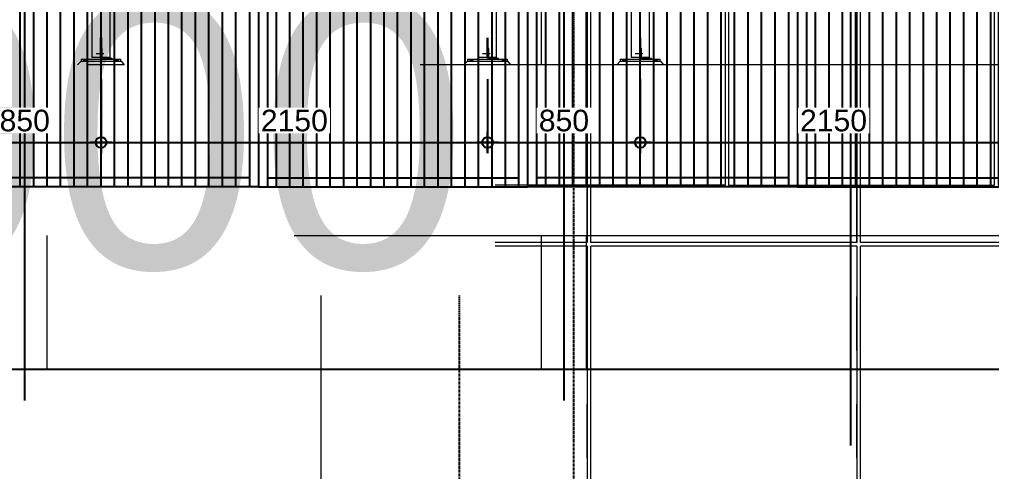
# Model space of a CAD drawing. Header units: millimetres. Extents: x 663313 to 1226001, y 1431724 to 1620898.
# Drawn here: x 1054379 to 1059788, y 1511690 to 1514207 of the extents above; entities that cross this region are included whole.
import ezdxf

# ---------------------------------------------------------------- set-up
doc = ezdxf.new("R2010")
doc.units = ezdxf.units.MM
for name, pattern in [('Grid Line', [22.225, 12.7, -3.175, 3.175, -3.175]), ('HIDDEN', [0.375, 0.25, -0.125]), ('XKITLINE00', [0]), ('XKITLINE02', [4, 2, -2])]:
    doc.linetypes.add(name, pattern=pattern)
doc.layers.get('Defpoints').update_dxf_attribs({"color": 140})
doc.layers.add('000 - 0_HIDE_OBJ_FRAMING_DEF_SUB', color=1, linetype='Continuous', plot=False)
for name, color, linetype, lineweight in [('A-FLOR-E', 2, 'Continuous', 9), ('A-GENM', 29, 'Continuous', 9), ('Bolt', 7, 'Continuous', 0), ('Part', 2, 'Continuous', 0)]:
    doc.layers.add(name, color=color, linetype=linetype, lineweight=lineweight)
doc.layers.add('DIM', color=1, linetype='Continuous')
doc.styles.add('Arial', font='arial.ttf')
doc.dimstyles.new('Dim - 40 - Cen', dxfattribs={"dimscale": 0.04, "dimtxt": 3, "dimasz": 1, "dimexe": 0, "dimexo": 2.5, "dimgap": 1.5, "dimtad": 1, "dimdec": 0, "dimlfac": 1000, "dimzin": 1, "dimdsep": 46, "dimtxsty": 'Arial', "dimblk": 'CEN1', "dimcen": 0.09, "dimclrd": 1, "dimclre": 49, "dimclrt": 3, "dimadec": 0, "dimazin": 0, "dimtfac": 1, "dimtdec": 0, "dimtix": 1, "dimtofl": 0, "dimtmove": 2, "dimatfit": 3, "dimfxl": 1, "dimtfill": 1, "dimtfillclr": 256, "dimtolj": 1, "dimtzin": 0, "dimarcsym": 0})
doc.dimstyles.new('Dim - 40 - End', dxfattribs={"dimscale": 0.04, "dimtxt": 3, "dimasz": 1, "dimexe": 0, "dimexo": 2.5, "dimgap": 1.5, "dimtad": 1, "dimdec": 0, "dimlfac": 1000, "dimzin": 1, "dimdsep": 46, "dimtxsty": 'Arial', "dimblk": 'END', "dimcen": 0.09, "dimclrd": 1, "dimclre": 49, "dimclrt": 3, "dimadec": 0, "dimazin": 0, "dimtfac": 1, "dimtdec": 0, "dimtix": 1, "dimtofl": 0, "dimtmove": 2, "dimatfit": 3, "dimfxl": 1, "dimtfill": 1, "dimtfillclr": 256, "dimtolj": 1, "dimtzin": 0, "dimarcsym": 0})

# ---------------------------------------------------------------- blocks, each defined once
blk = doc.blocks.new('*A27401194')
at = {"layer": '000 - 0_HIDE_OBJ_FRAMING_DEF_SUB', "linetype": 'XKITLINE02', "lineweight": 0}
for p, q in [((327.90058, 11.882036), (327.90058, 31.748703)), ((327.90058, -8.117964), (327.90058, 11.748703))]:
    blk.add_line(p, q, dxfattribs=at)
at = {"layer": '000 - 0_HIDE_OBJ_FRAMING_DEF_SUB', "linetype": 'XKITLINE00', "lineweight": 0}
for p, q in [((327.900591, 11.882036), (327.900591, 31.748703)), ((337.767257, 11.882036), (327.90058, 11.882036)), ((337.767257, 11.748703), (327.90058, 11.748703)), ((327.900591, -8.117964), (327.900591, 11.748703))]:
    blk.add_line(p, q, dxfattribs=at)
blk = doc.blocks.new('*A27411195')
at = {"layer": '000 - 0_HIDE_OBJ_FRAMING_DEF_SUB', "linetype": 'XKITLINE02', "lineweight": 0}
for p, q in [((317.90058, 11.882036), (317.90058, 31.748703)), ((327.767247, 11.882036), (327.767247, 31.748703)), ((317.90058, -8.117964), (317.90058, 11.748703)), ((327.767247, -8.117964), (327.767247, 11.748703))]:
    blk.add_line(p, q, dxfattribs=at)
at = {"layer": '000 - 0_HIDE_OBJ_FRAMING_DEF_SUB', "linetype": 'XKITLINE00', "lineweight": 0}
for p, q in [((317.900591, 11.882036), (317.900591, 31.748703)), ((327.767257, 31.748703), (327.767257, 11.882036)), ((327.767257, 11.882036), (317.90058, 11.882036)), ((327.767257, 11.748703), (317.90058, 11.748703)), ((317.900591, -8.117964), (317.900591, 11.748703)), ((327.767257, 11.748703), (327.767257, -8.117964))]:
    blk.add_line(p, q, dxfattribs=at)
blk = doc.blocks.new('*A27421196')
at = {"layer": '000 - 0_HIDE_OBJ_FRAMING_DEF_SUB', "linetype": 'XKITLINE02', "lineweight": 0}
for p, q in [((307.90058, 11.882036), (307.90058, 43.148703)), ((317.767247, 11.882036), (317.767247, 43.148703)), ((307.90058, -8.117964), (307.90058, 11.748703)), ((317.767247, -8.117964), (317.767247, 11.748703))]:
    blk.add_line(p, q, dxfattribs=at)
at = {"layer": '000 - 0_HIDE_OBJ_FRAMING_DEF_SUB', "linetype": 'XKITLINE00', "lineweight": 0}
for p, q in [((307.900591, 11.882036), (307.900591, 43.148703)), ((317.767257, 43.148703), (317.767257, 11.882036)), ((317.767257, 11.882036), (307.90058, 11.882036)), ((317.767257, 11.748703), (307.90058, 11.748703)), ((307.900591, -8.117964), (307.900591, 11.748703)), ((317.767257, 11.748703), (317.767257, -8.117964))]:
    blk.add_line(p, q, dxfattribs=at)
blk = doc.blocks.new('3')
at = {"layer": '000 - 0_HIDE_OBJ_FRAMING_DEF_SUB', "linetype": 'XKITLINE00', "lineweight": 0}
for points in [[(663614.0308, 1524739.5781), (663614.0308, 1524735.2081), (663612.5508, 1524735.2081), (663612.5508, 1524739.5781)], [(663614.0508, 1524739.5781), (663614.0508, 1524735.2081), (663615.5308, 1524735.2081), (663615.5308, 1524739.5781)], [(663615.5508, 1524739.5781), (663615.5508, 1524735.2081), (663617.0308, 1524735.2081), (663617.0308, 1524739.5781)], [(663617.0508, 1524739.5781), (663617.0508, 1524735.2081), (663618.5308, 1524735.2081), (663618.5308, 1524739.5781)]]:
    blk.add_lwpolyline(points, close=True, dxfattribs=at)
at = {"layer": '000 - 0_HIDE_OBJ_FRAMING_DEF_SUB', "lineweight": 0, "xscale": 0.15, "yscale": 0.15, "zscale": 0.15}
for name in ['*A27411195', '*A27401194', '*A27421196']:
    blk.add_blockref(name, (663572.3657, 1524733.1057), dxfattribs=at)
blk = doc.blocks.new('END')
at = {"color": 1}
for p, q in [((2, 0), (-2, 0)), ((0, 2), (0, -2))]:
    blk.add_line(p, q, dxfattribs=at)
at = {"color": 3}
blk.add_line((-1, -1), (1, 1), dxfattribs=at)
blk = doc.blocks.new('*D5295')
at = {"layer": '000 - 0_HIDE_OBJ_FRAMING_DEF_SUB', "color": 49, "lineweight": -2, "transparency": 16777216}
for p, q in [((1053974.8, 1514447.9), (1053974.8, 1512795.4)), ((1053949.8, 1512694.5), (1053949.8, 1512795.4))]:
    blk.add_line(p, q, dxfattribs=at)
at = {"layer": '000 - 0_HIDE_OBJ_FRAMING_DEF_SUB', "color": 1, "lineweight": -2, "transparency": 16777216}
for p, q in [((1053949.8, 1512795.4), (1053949.8, 1512795.4)), ((1053974.9, 1512795.4), (1053974.9, 1512795.4))]:
    blk.add_line(p, q, dxfattribs=at)
at = {"layer": '000 - 0_HIDE_OBJ_FRAMING_DEF_SUB', "color": 1, "lineweight": -2, "transparency": 16777216, "xscale": 0.04, "yscale": 0.04, "zscale": 0.04}
blk.add_blockref('END', (1053949.8, 1512795.4), dxfattribs=at)
at = {"layer": '000 - 0_HIDE_OBJ_FRAMING_DEF_SUB', "color": 1, "lineweight": -2, "transparency": 16777216, "xscale": 0.04, "yscale": 0.04, "zscale": 0.04, "rotation": 180}
blk.add_blockref('END', (1053974.8, 1512795.4), dxfattribs=at)
at = {"layer": '000 - 0_HIDE_OBJ_FRAMING_DEF_SUB', "color": 3, "transparency": 16777216, "insert": (1053962.3, 1513561.4), "char_height": 1500, "attachment_point": 5, "style": 'Arial', "bg_fill": 3, "box_fill_scale": 1.1, "bg_fill_color": 256, "bg_fill_true_color": 13158600, "bg_fill_transparency": 0}
blk.add_mtext('\\A1;25000', dxfattribs=at)
at = {"layer": 'Defpoints', "color": 0, "transparency": 16777216}
for p in [(1053974.8, 1514448), (1053974.8, 1512795.4), (1053949.8, 1512694.4)]:
    blk.add_point(p, dxfattribs=at)
blk = doc.blocks.new('*A25273103')
at = {"layer": 'Part', "linetype": 'XKITLINE00', "lineweight": 0}
for p, q in [((383.979501, 103.584542), (382.979501, 103.584542)), ((382.979501, 103.584542), (382.979501, 90.984542)), ((383.979501, 103.584542), (383.979501, 90.984542)), ((382.979501, 90.274542), (382.979501, 86.484542)), ((383.979501, 90.274542), (383.979501, 86.484542)), ((383.979501, 86.484542), (382.979501, 86.484542))]:
    blk.add_line(p, q, dxfattribs=at)
at = {"layer": 'Part', "linetype": 'XKITLINE02', "lineweight": 0}
for p, q in [((383.449501, 103.584542), (383.449501, 86.484542)), ((383.509501, 103.584542), (383.509501, 86.484542)), ((382.979501, 90.984542), (382.979501, 90.274542)), ((383.979501, 90.984542), (383.979501, 90.274542))]:
    blk.add_line(p, q, dxfattribs=at)
blk = doc.blocks.new('*A25283104')
at = {"layer": 'Part', "linetype": 'XKITLINE00', "lineweight": 0}
for p, q in [((404.479501, 103.584542), (404.479501, 90.984542)), ((405.479501, 103.584542), (404.479501, 103.584542)), ((405.479501, 103.584542), (405.479501, 90.984542)), ((404.479501, 90.274542), (404.479501, 86.484542)), ((405.479501, 90.274542), (405.479501, 86.484542)), ((405.479501, 86.484542), (404.479501, 86.484542))]:
    blk.add_line(p, q, dxfattribs=at)
at = {"layer": 'Part', "linetype": 'XKITLINE02', "lineweight": 0}
for p, q in [((404.949501, 103.584542), (404.949501, 86.484542)), ((405.009501, 103.584542), (405.009501, 86.484542)), ((404.479501, 90.984542), (404.479501, 90.274542)), ((405.479501, 90.984542), (405.479501, 90.274542))]:
    blk.add_line(p, q, dxfattribs=at)
blk = doc.blocks.new('*A25383107')
at = {"layer": 'Part', "linetype": 'XKITLINE00', "lineweight": 0}
for p, q in [((412.979501, 103.584542), (412.979501, 90.984542)), ((413.979501, 103.584542), (412.979501, 103.584542)), ((413.979501, 103.584542), (413.979501, 90.984542)), ((412.979501, 90.274542), (412.979501, 86.484542)), ((413.979501, 90.274542), (413.979501, 86.484542)), ((413.979501, 86.484542), (412.979501, 86.484542))]:
    blk.add_line(p, q, dxfattribs=at)
at = {"layer": 'Part', "linetype": 'XKITLINE02', "lineweight": 0}
for p, q in [((413.449501, 103.584542), (413.449501, 86.484542)), ((413.509501, 103.584542), (413.509501, 86.484542)), ((412.979501, 90.984542), (412.979501, 90.274542)), ((413.979501, 90.984542), (413.979501, 90.274542))]:
    blk.add_line(p, q, dxfattribs=at)
blk = doc.blocks.new('*A31313386')
at = {"layer": 'Part', "linetype": 'XKITLINE02', "lineweight": 0}
for p, q in [((405.059501, 86.984542), (405.009501, 86.984542)), ((405.009501, 86.984542), (405.009501, 86.484542)), ((405.059501, 86.484542), (405.059501, 86.984542)), ((405.009501, 86.384542), (405.609501, 86.384542))]:
    blk.add_line(p, q, dxfattribs=at)
at = {"layer": 'Part', "linetype": 'XKITLINE00', "lineweight": 0}
for p, q in [((405.009501, 86.484542), (405.009501, 86.384542)), ((405.059501, 86.484542), (405.059501, 86.434542)), ((405.609501, 86.434542), (405.059501, 86.434542)), ((405.609501, 86.384542), (405.609501, 86.434542))]:
    blk.add_line(p, q, dxfattribs=at)
blk = doc.blocks.new('*A31323387')
at = {"layer": 'Part', "linetype": 'XKITLINE00', "lineweight": 0}
for p, q in [((403.879501, 86.384542), (406.079501, 86.384542)), ((403.879501, 86.384542), (403.879501, 86.284542)), ((403.879501, 86.284542), (406.079501, 86.284542)), ((406.079501, 86.384542), (406.079501, 86.284542))]:
    blk.add_line(p, q, dxfattribs=at)
blk = doc.blocks.new('*A31333388')
at = {"layer": 'Bolt'}
for points in [[(382.65, 86.385), (382.65, 86.285), (382.51, 86.285), (382.51, 86.385)], [(384.45, 86.385), (384.45, 86.285), (384.31, 86.285), (384.31, 86.385)]]:
    blk.add_hatch(color=256, dxfattribs=at).paths.add_polyline_path(points, flags=17)
at = {"layer": 'Bolt', "linetype": 'XKITLINE00', "lineweight": 0}
for p, q in [((382.51, 86.385), (382.51, 86.285)), ((382.58, 86.385), (382.58, 86.285)), ((382.65, 86.385), (382.65, 86.285)), ((384.31, 86.385), (384.31, 86.285)), ((384.38, 86.385), (384.38, 86.285)), ((384.45, 86.385), (384.45, 86.285))]:
    blk.add_line(p, q, dxfattribs=at)
blk = doc.blocks.new('*A31343389')
at = {"layer": 'Bolt', "linetype": 'XKITLINE02', "lineweight": 0}
for p, q in [((383.638701, 86.684542), (383.209501, 86.684542)), ((383.509501, 86.754542), (383.449501, 86.754542)), ((383.509501, 86.614542), (383.449501, 86.614542)), ((383.559501, 86.854542), (383.509501, 86.854542)), ((383.559501, 86.514542), (383.509501, 86.514542))]:
    blk.add_line(p, q, dxfattribs=at)
blk = doc.blocks.new('*A31353390')
at = {"layer": 'Part', "linetype": 'XKITLINE00', "lineweight": 0}
for p, q in [((382.179501, 86.084542), (382.379501, 86.284542)), ((382.379501, 86.284542), (384.609501, 86.284542)), ((384.609501, 86.284542), (384.779501, 86.084542))]:
    blk.add_line(p, q, dxfattribs=at)
at = {"layer": 'Part', "linetype": 'XKITLINE02', "lineweight": 0}
blk.add_line((384.779501, 86.084542), (382.179501, 86.084542), dxfattribs=at)
blk = doc.blocks.new('*A31363391')
at = {"layer": 'Part', "linetype": 'XKITLINE02', "lineweight": 0}
for p, q in [((383.559501, 86.984542), (383.509501, 86.984542)), ((383.509501, 86.984542), (383.509501, 86.484542)), ((383.559501, 86.484542), (383.559501, 86.984542)), ((383.509501, 86.384542), (384.109501, 86.384542))]:
    blk.add_line(p, q, dxfattribs=at)
at = {"layer": 'Part', "linetype": 'XKITLINE00', "lineweight": 0}
for p, q in [((383.509501, 86.484542), (383.509501, 86.384542)), ((383.559501, 86.484542), (383.559501, 86.434542)), ((384.109501, 86.434542), (383.559501, 86.434542)), ((384.109501, 86.384542), (384.109501, 86.434542))]:
    blk.add_line(p, q, dxfattribs=at)
blk = doc.blocks.new('*A31373392')
at = {"layer": 'Part', "linetype": 'XKITLINE00', "lineweight": 0}
for p, q in [((382.379501, 86.384542), (384.579501, 86.384542)), ((382.379501, 86.384542), (382.379501, 86.284542)), ((382.379501, 86.284542), (384.579501, 86.284542)), ((384.579501, 86.384542), (384.579501, 86.284542))]:
    blk.add_line(p, q, dxfattribs=at)
blk = doc.blocks.new('*A31433398')
at = {"layer": 'Part', "linetype": 'XKITLINE00', "lineweight": 0}
for p, q in [((403.679501, 86.084542), (403.879501, 86.284542)), ((403.879501, 86.284542), (406.109501, 86.284542)), ((406.109501, 86.284542), (406.279501, 86.084542))]:
    blk.add_line(p, q, dxfattribs=at)
at = {"layer": 'Part', "linetype": 'XKITLINE02', "lineweight": 0}
blk.add_line((406.279501, 86.084542), (403.679501, 86.084542), dxfattribs=at)
blk = doc.blocks.new('*A31443399')
at = {"layer": 'Bolt', "linetype": 'XKITLINE02', "lineweight": 0}
for p, q in [((405.138701, 86.684542), (404.709501, 86.684542)), ((405.009501, 86.754542), (404.949501, 86.754542)), ((405.009501, 86.614542), (404.949501, 86.614542)), ((405.059501, 86.854542), (405.009501, 86.854542)), ((405.059501, 86.514542), (405.009501, 86.514542))]:
    blk.add_line(p, q, dxfattribs=at)
blk = doc.blocks.new('*A31453400')
at = {"layer": 'Bolt'}
for points in [[(404.15, 86.385), (404.15, 86.285), (404.01, 86.285), (404.01, 86.385)], [(405.95, 86.385), (405.95, 86.285), (405.81, 86.285), (405.81, 86.385)]]:
    blk.add_hatch(color=256, dxfattribs=at).paths.add_polyline_path(points, flags=17)
at = {"layer": 'Bolt', "linetype": 'XKITLINE00', "lineweight": 0}
for p, q in [((404.01, 86.385), (404.01, 86.285)), ((404.08, 86.385), (404.08, 86.285)), ((404.15, 86.385), (404.15, 86.285)), ((405.81, 86.385), (405.81, 86.285)), ((405.88, 86.385), (405.88, 86.285)), ((405.95, 86.385), (405.95, 86.285))]:
    blk.add_line(p, q, dxfattribs=at)
blk = doc.blocks.new('*A31553410')
at = {"layer": 'Part', "linetype": 'XKITLINE00', "lineweight": 0}
for p, q in [((412.379501, 86.384542), (414.579501, 86.384542)), ((412.379501, 86.384542), (412.379501, 86.284542)), ((412.379501, 86.284542), (414.579501, 86.284542)), ((414.579501, 86.384542), (414.579501, 86.284542))]:
    blk.add_line(p, q, dxfattribs=at)
blk = doc.blocks.new('*A31563411')
at = {"layer": 'Part', "linetype": 'XKITLINE02', "lineweight": 0}
for p, q in [((413.559501, 86.984542), (413.509501, 86.984542)), ((413.509501, 86.984542), (413.509501, 86.484542)), ((413.559501, 86.484542), (413.559501, 86.984542)), ((413.509501, 86.384542), (414.109501, 86.384542))]:
    blk.add_line(p, q, dxfattribs=at)
at = {"layer": 'Part', "linetype": 'XKITLINE00', "lineweight": 0}
for p, q in [((413.509501, 86.484542), (413.509501, 86.384542)), ((413.559501, 86.484542), (413.559501, 86.434542)), ((414.109501, 86.434542), (413.559501, 86.434542)), ((414.109501, 86.384542), (414.109501, 86.434542))]:
    blk.add_line(p, q, dxfattribs=at)
blk = doc.blocks.new('*A31573412')
at = {"layer": 'Part', "linetype": 'XKITLINE00', "lineweight": 0}
for p, q in [((412.179501, 86.084542), (412.379501, 86.284542)), ((412.379501, 86.284542), (414.609501, 86.284542)), ((414.609501, 86.284542), (414.779501, 86.084542))]:
    blk.add_line(p, q, dxfattribs=at)
at = {"layer": 'Part', "linetype": 'XKITLINE02', "lineweight": 0}
blk.add_line((414.779501, 86.084542), (412.179501, 86.084542), dxfattribs=at)
blk = doc.blocks.new('*A31583413')
at = {"layer": 'Bolt', "linetype": 'XKITLINE02', "lineweight": 0}
for p, q in [((413.638701, 86.684542), (413.209501, 86.684542)), ((413.509501, 86.754542), (413.449501, 86.754542)), ((413.509501, 86.614542), (413.449501, 86.614542)), ((413.559501, 86.854542), (413.509501, 86.854542)), ((413.559501, 86.514542), (413.509501, 86.514542))]:
    blk.add_line(p, q, dxfattribs=at)
blk = doc.blocks.new('*A31593414')
at = {"layer": 'Bolt'}
for points in [[(412.65, 86.385), (412.65, 86.285), (412.51, 86.285), (412.51, 86.385)], [(414.45, 86.385), (414.45, 86.285), (414.31, 86.285), (414.31, 86.385)]]:
    blk.add_hatch(color=256, dxfattribs=at).paths.add_polyline_path(points, flags=17)
at = {"layer": 'Bolt', "linetype": 'XKITLINE00', "lineweight": 0}
for p, q in [((412.51, 86.385), (412.51, 86.285)), ((412.58, 86.385), (412.58, 86.285)), ((412.65, 86.385), (412.65, 86.285)), ((414.31, 86.385), (414.31, 86.285)), ((414.38, 86.385), (414.38, 86.285)), ((414.45, 86.385), (414.45, 86.285))]:
    blk.add_line(p, q, dxfattribs=at)
blk = doc.blocks.new('GM_Louver Grill Vertical Z1 - Z Profile-V256-ENT 4 ELE-2 sheet')
at = {"layer": '000 - 0_HIDE_OBJ_FRAMING_DEF_SUB'}
blk.add_line((-142238.2, 105670), (-142238.2, 110050), dxfattribs=at)
blk = doc.blocks.new('5')
at = {"layer": '000 - 0_HIDE_OBJ_FRAMING_DEF_SUB'}
for p, q in [((1860226.1, 110050), (1860226.1, 105670)), ((1860326.1, 110050), (1860326.1, 105670)), ((1861726.1, 105670), (1861726.1, 110050)), ((1861826.1, 105670), (1861826.1, 110050)), ((1863226.1, 110050), (1863226.1, 105670)), ((1863326.1, 110050), (1863326.1, 105670)), ((1860226.1, 105720), (1858826.1, 105720)), ((1860326.1, 105720), (1861726.1, 105720)), ((1863226.1, 105720), (1861826.1, 105720)), ((1863326.1, 105720), (1864726.1, 105720))]:
    blk.add_line(p, q, dxfattribs=at)
for points in [[(1858776.1, 110050), (1860276.1, 110050), (1860276.1, 105670), (1858776.1, 105670)], [(1861776.1, 110050), (1860276.1, 110050), (1860276.1, 105670), (1861776.1, 105670)], [(1861776.1, 110050), (1863276.1, 110050), (1863276.1, 105670), (1861776.1, 105670)], [(1864776.1, 110050), (1863276.1, 110050), (1863276.1, 105670), (1864776.1, 105670)]]:
    blk.add_lwpolyline(points, close=True, dxfattribs=at)
at = {"layer": 'A-GENM'}
for p in [(2001189.3, 0), (2001264.3, 0), (2001339.3, 0), (2001414.3, 0), (2001489.3, 0), (2001564.3, 0), (2001639.3, 0), (2001714.3, 0), (2001789.3, 0), (2001864.3, 0), (2001939.3, 0), (2002014.3, 0), (2002089.3, 0), (2002164.3, 0), (2002239.3, 0), (2002314.3, 0), (2002389.3, 0), (2002614.3, 0), (2002689.3, 0), (2002764.3, 0), (2002839.3, 0), (2002914.3, 0), (2002989.3, 0), (2003064.3, 0), (2003139.3, 0), (2003214.3, 0), (2003289.3, 0), (2003364.3, 0), (2003439.3, 0), (2003514.3, 0), (2003589.3, 0), (2003664.3, 0), (2003739.3, 0), (2003814.3, 0), (2003889.3, 0), (2004114.3, 0), (2004189.3, 0), (2004264.3, 0), (2004339.3, 0), (2004414.3, 0), (2004489.3, 0), (2004564.3, 0), (2004639.3, 0), (2004714.3, 0), (2004789.3, 0), (2004864.3, 0), (2004939.3, 0), (2005014.3, 0), (2005089.3, 0), (2005164.3, 0), (2005239.3, 0), (2005314.3, 0), (2005389.3, 0), (2005614.3, 0), (2005689.3, 0), (2005764.3, 0), (2005839.3, 0), (2005914.3, 0), (2005989.3, 0), (2006064.3, 0), (2006139.3, 0), (2006214.3, 0), (2006289.3, 0), (2006364.3, 0), (2006439.3, 0), (2006514.3, 0), (2006589.3, 0)]:
    blk.add_blockref('GM_Louver Grill Vertical Z1 - Z Profile-V256-ENT 4 ELE-2 sheet', p, dxfattribs=at)
blk = doc.blocks.new('CEN1')
at = {"color": 1}
for p, q in [((0, 1.5), (0, -1.5)), ((1.5, 0), (-1.5, 0))]:
    blk.add_line(p, q, dxfattribs=at)
at = {"color": 3}
blk.add_circle((0, 0), 0.75, dxfattribs=at)
blk = doc.blocks.new('*D5127')
at = {"layer": '000 - 0_HIDE_OBJ_FRAMING_DEF_SUB', "color": 49, "lineweight": -2, "transparency": 16777216}
for p, q in [((22.0358, -0.08), (22.0358, -0.4329)), ((22.8858, -0.08), (22.8858, -0.4329))]:
    blk.add_line(p, q, dxfattribs=at)
at = {"layer": '000 - 0_HIDE_OBJ_FRAMING_DEF_SUB', "color": 1, "lineweight": -2, "transparency": 16777216}
blk.add_line((22.0758, -0.4329), (22.8458, -0.4329), dxfattribs=at)
at = {"layer": 'Defpoints', "color": 0, "transparency": 16777216}
for p in [(22.0358, 0.02), (22.8858, 0.02), (22.8858, -0.4329)]:
    blk.add_point(p, dxfattribs=at)
at = {"layer": '000 - 0_HIDE_OBJ_FRAMING_DEF_SUB', "color": 1, "lineweight": -2, "transparency": 16777216, "xscale": 0.04, "yscale": 0.04, "zscale": 0.04, "rotation": 180}
blk.add_blockref('CEN1', (22.0358, -0.4329), dxfattribs=at)
at = {"layer": '000 - 0_HIDE_OBJ_FRAMING_DEF_SUB', "color": 1, "lineweight": -2, "transparency": 16777216, "xscale": 0.04, "yscale": 0.04, "zscale": 0.04}
blk.add_blockref('CEN1', (22.8858, -0.4329), dxfattribs=at)
at = {"layer": '000 - 0_HIDE_OBJ_FRAMING_DEF_SUB', "color": 3, "transparency": 16777216, "insert": (22.4608, -0.3116), "char_height": 0.12, "attachment_point": 5, "style": 'Arial', "bg_fill": 3, "box_fill_scale": 1.1, "bg_fill_color": 256, "bg_fill_true_color": 13158600, "bg_fill_transparency": 0}
blk.add_mtext('\\A1;850', dxfattribs=at)
blk = doc.blocks.new('*D5128')
at = {"layer": '000 - 0_HIDE_OBJ_FRAMING_DEF_SUB', "color": 49, "lineweight": -2, "transparency": 16777216}
for p, q in [((22.8858, -0.08), (22.8858, -0.4329)), ((25.0358, -0.08), (25.0358, -0.4329))]:
    blk.add_line(p, q, dxfattribs=at)
at = {"layer": '000 - 0_HIDE_OBJ_FRAMING_DEF_SUB', "color": 1, "lineweight": -2, "transparency": 16777216}
blk.add_line((22.9258, -0.4329), (24.9958, -0.4329), dxfattribs=at)
at = {"layer": 'Defpoints', "color": 0, "transparency": 16777216}
for p in [(22.8858, 0.02), (25.0358, 0.02), (25.0358, -0.4329)]:
    blk.add_point(p, dxfattribs=at)
at = {"layer": '000 - 0_HIDE_OBJ_FRAMING_DEF_SUB', "color": 1, "lineweight": -2, "transparency": 16777216, "xscale": 0.04, "yscale": 0.04, "zscale": 0.04, "rotation": 180}
blk.add_blockref('CEN1', (22.8858, -0.4329), dxfattribs=at)
at = {"layer": '000 - 0_HIDE_OBJ_FRAMING_DEF_SUB', "color": 1, "lineweight": -2, "transparency": 16777216, "xscale": 0.04, "yscale": 0.04, "zscale": 0.04}
blk.add_blockref('CEN1', (25.0358, -0.4329), dxfattribs=at)
at = {"layer": '000 - 0_HIDE_OBJ_FRAMING_DEF_SUB', "color": 3, "transparency": 16777216, "insert": (23.9608, -0.3116), "char_height": 0.12, "attachment_point": 5, "style": 'Arial', "bg_fill": 3, "box_fill_scale": 1.1, "bg_fill_color": 256, "bg_fill_true_color": 13158600, "bg_fill_transparency": 0}
blk.add_mtext('\\A1;2150', dxfattribs=at)
blk = doc.blocks.new('*D5129')
at = {"layer": '000 - 0_HIDE_OBJ_FRAMING_DEF_SUB', "color": 49, "lineweight": -2, "transparency": 16777216}
for p, q in [((25.0358, -0.08), (25.0358, -0.4329)), ((25.8858, -0.08), (25.8858, -0.4329))]:
    blk.add_line(p, q, dxfattribs=at)
at = {"layer": '000 - 0_HIDE_OBJ_FRAMING_DEF_SUB', "color": 1, "lineweight": -2, "transparency": 16777216}
blk.add_line((25.0758, -0.4329), (25.8458, -0.4329), dxfattribs=at)
at = {"layer": 'Defpoints', "color": 0, "transparency": 16777216}
for p in [(25.0358, 0.02), (25.8858, 0.02), (25.8858, -0.4329)]:
    blk.add_point(p, dxfattribs=at)
at = {"layer": '000 - 0_HIDE_OBJ_FRAMING_DEF_SUB', "color": 1, "lineweight": -2, "transparency": 16777216, "xscale": 0.04, "yscale": 0.04, "zscale": 0.04, "rotation": 180}
blk.add_blockref('CEN1', (25.0358, -0.4329), dxfattribs=at)
at = {"layer": '000 - 0_HIDE_OBJ_FRAMING_DEF_SUB', "color": 1, "lineweight": -2, "transparency": 16777216, "xscale": 0.04, "yscale": 0.04, "zscale": 0.04}
blk.add_blockref('CEN1', (25.8858, -0.4329), dxfattribs=at)
at = {"layer": '000 - 0_HIDE_OBJ_FRAMING_DEF_SUB', "color": 3, "transparency": 16777216, "insert": (25.4608, -0.3116), "char_height": 0.12, "attachment_point": 5, "style": 'Arial', "bg_fill": 3, "box_fill_scale": 1.1, "bg_fill_color": 256, "bg_fill_true_color": 13158600, "bg_fill_transparency": 0}
blk.add_mtext('\\A1;850', dxfattribs=at)
blk = doc.blocks.new('*D5130')
at = {"layer": '000 - 0_HIDE_OBJ_FRAMING_DEF_SUB', "color": 49, "lineweight": -2, "transparency": 16777216}
for p, q in [((25.8858, -0.08), (25.8858, -0.4329)), ((28.0358, -0.08), (28.0358, -0.4329))]:
    blk.add_line(p, q, dxfattribs=at)
at = {"layer": '000 - 0_HIDE_OBJ_FRAMING_DEF_SUB', "color": 1, "lineweight": -2, "transparency": 16777216}
blk.add_line((25.9258, -0.4329), (27.9958, -0.4329), dxfattribs=at)
at = {"layer": 'Defpoints', "color": 0, "transparency": 16777216}
for p in [(25.8858, 0.02), (28.0358, 0.02), (28.0358, -0.4329)]:
    blk.add_point(p, dxfattribs=at)
at = {"layer": '000 - 0_HIDE_OBJ_FRAMING_DEF_SUB', "color": 1, "lineweight": -2, "transparency": 16777216, "xscale": 0.04, "yscale": 0.04, "zscale": 0.04, "rotation": 180}
blk.add_blockref('CEN1', (25.8858, -0.4329), dxfattribs=at)
at = {"layer": '000 - 0_HIDE_OBJ_FRAMING_DEF_SUB', "color": 1, "lineweight": -2, "transparency": 16777216, "xscale": 0.04, "yscale": 0.04, "zscale": 0.04}
blk.add_blockref('CEN1', (28.0358, -0.4329), dxfattribs=at)
at = {"layer": '000 - 0_HIDE_OBJ_FRAMING_DEF_SUB', "color": 3, "transparency": 16777216, "insert": (26.9608, -0.3116), "char_height": 0.12, "attachment_point": 5, "style": 'Arial', "bg_fill": 3, "box_fill_scale": 1.1, "bg_fill_color": 256, "bg_fill_true_color": 13158600, "bg_fill_transparency": 0}
blk.add_mtext('\\A1;2150', dxfattribs=at)
blk = doc.blocks.new('A$Cc1931124')
at = {"layer": '000 - 0_HIDE_OBJ_FRAMING_DEF_SUB', "linetype": 'Grid Line'}
blk.add_line((27.0543, 10.5808), (27.0543, -2.1514), dxfattribs=at)
at = {"layer": '000 - 0_HIDE_OBJ_FRAMING_DEF_SUB', "color": 251, "linetype": 'Grid Line'}
for p, q in [((22.4593, 9.6361), (22.4593, -1.8694)), ((25.4593, 9.6361), (25.4593, -1.8694))]:
    blk.add_line(p, q, dxfattribs=at)
at = {"layer": '000 - 0_HIDE_OBJ_FRAMING_DEF_SUB', "ltscale": 15}
blk.add_lwpolyline([(2.4828, -1.6955), (15.631, -1.6955, -0.637752), (15.6498, -1.7447), (15.6141, -1.7807), (15.7845, -1.6103), (15.747, -1.6484, 0.61005), (15.7676, -1.6955), (28.7961, -1.6955)], format="xyb", dxfattribs=at)
at = {"layer": 'A-FLOR-E', "color": 1, "linetype": 'HIDDEN', "ltscale": 20}
for points in [[(22.5843, 0), (22.5843, 3.5), (22.3343, 3.5), (22.3343, 0)], [(25.5843, 0), (25.5843, 3.5), (25.3343, 3.5), (25.3343, 0)], [(16.4593, -0.95), (29.6603, -0.95), (29.6603, 0), (12.6343, 0)]]:
    blk.add_lwpolyline(points, dxfattribs=at)
at = {"layer": 'Part', "linetype": 'XKITLINE00', "lineweight": 0}
for p, q in [((22.5843, -0.95), (22.5843, -1.6955)), ((25.3343, -0.95), (25.3343, -1.6955)), ((25.5843, -0.95), (25.5843, -1.6955))]:
    blk.add_line(p, q, dxfattribs=at)
at = {"lineweight": 0, "xscale": 0.1, "yscale": 0.1, "zscale": 0.1}
for name in ['*A25273103', '*A25283104', '*A25383107', '*A31343389', '*A31363391', '*A31443399', '*A31313386', '*A31583413', '*A31563411', '*A31353390', '*A31373392', '*A31333388', '*A31433398', '*A31323387', '*A31453400', '*A31573412', '*A31553410', '*A31593414']:
    blk.add_blockref(name, (-15.4637, -8.6085), dxfattribs=at)
at = {"layer": '000 - 0_HIDE_OBJ_FRAMING_DEF_SUB', "xscale": 0.001, "yscale": 0.001, "zscale": 0.001}
blk.add_blockref('5', (-1836.5155, -106.35), dxfattribs=at)
at = {"layer": '000 - 0_HIDE_OBJ_FRAMING_DEF_SUB', "color": 1}
dim = blk.add_linear_dim(base=(22.8858, -0.4329), p1=(22.0358, 0.02), p2=(22.8858, 0.02), dimstyle='Dim - 40 - Cen', dxfattribs=at)
dim.commit()
dim.dimension.update_dxf_attribs({"geometry": '*D5127', "text_midpoint": (22.4608, -0.3116)})
dim = blk.add_linear_dim(base=(25.0358, -0.4329), p1=(22.8858, 0.02), p2=(25.0358, 0.02), dimstyle='Dim - 40 - Cen', dxfattribs=at)
dim.commit()
dim.dimension.update_dxf_attribs({"geometry": '*D5128', "text_midpoint": (23.9608, -0.3116)})
dim = blk.add_linear_dim(base=(25.8858, -0.4329), p1=(25.0358, 0.02), p2=(25.8858, 0.02), dimstyle='Dim - 40 - Cen', dxfattribs=at)
dim.commit()
dim.dimension.update_dxf_attribs({"geometry": '*D5129', "text_midpoint": (25.4608, -0.3116)})
dim = blk.add_linear_dim(base=(28.0358, -0.4329), p1=(25.8858, 0.02), p2=(28.0358, 0.02), dimstyle='Dim - 40 - Cen', dxfattribs=at)
dim.commit()
dim.dimension.update_dxf_attribs({"geometry": '*D5130', "text_midpoint": (26.9608, -0.3116)})

msp = doc.modelspace()

# ---------------------------------------------------------------- linework, layer by layer
at = {"layer": '000 - 0_HIDE_OBJ_FRAMING_DEF_SUB', "linetype": 'Grid Line'}
msp.add_line((1057462.7487, 1507055.0011), (1057462.7487, 1523801.2017), dxfattribs=at)
at = {"layer": '000 - 0_HIDE_OBJ_FRAMING_DEF_SUB', "color": 251, "linetype": 'Grid Line'}
msp.add_line((1056824.8414, 1518210.573), (1056824.8414, 1509845.0011), dxfattribs=at)

# ---------------------------------------------------------------- block references
at = {"layer": 'DIM', "color": 2, "xscale": 1000, "yscale": 1000, "zscale": 1000}
for p in [(-662562493.0659, -1523221923.05), (-662555725.9731, -1523221923.05)]:
    msp.add_blockref('3', p, dxfattribs=at)

# ---------------------------------------------------------------- next in the draw order: dimensions: what is measured, and where the dimension line sits
at = {"layer": '000 - 0_HIDE_OBJ_FRAMING_DEF_SUB', "color": 1}
dim = msp.add_linear_dim(base=(1053974.8451, 1512795.4326), p1=(1053949.8449, 1512694.3598), p2=(1053974.8451, 1514448.0011), dimstyle='Dim - 40 - End', dxfattribs=at)
dim.commit()
dim.dimension.update_dxf_attribs({"geometry": '*D5295', "text_midpoint": (1053962.345, 1513561.3521)})

# ---------------------------------------------------------------- next in the draw order: block references
at = {"color": 1, "xscale": 1000, "yscale": 1000, "zscale": 1000}
msp.add_blockref('A$Cc1931124', (1031947.568, 1513955.0011), dxfattribs=at)

doc.saveas('drawing.dxf')
